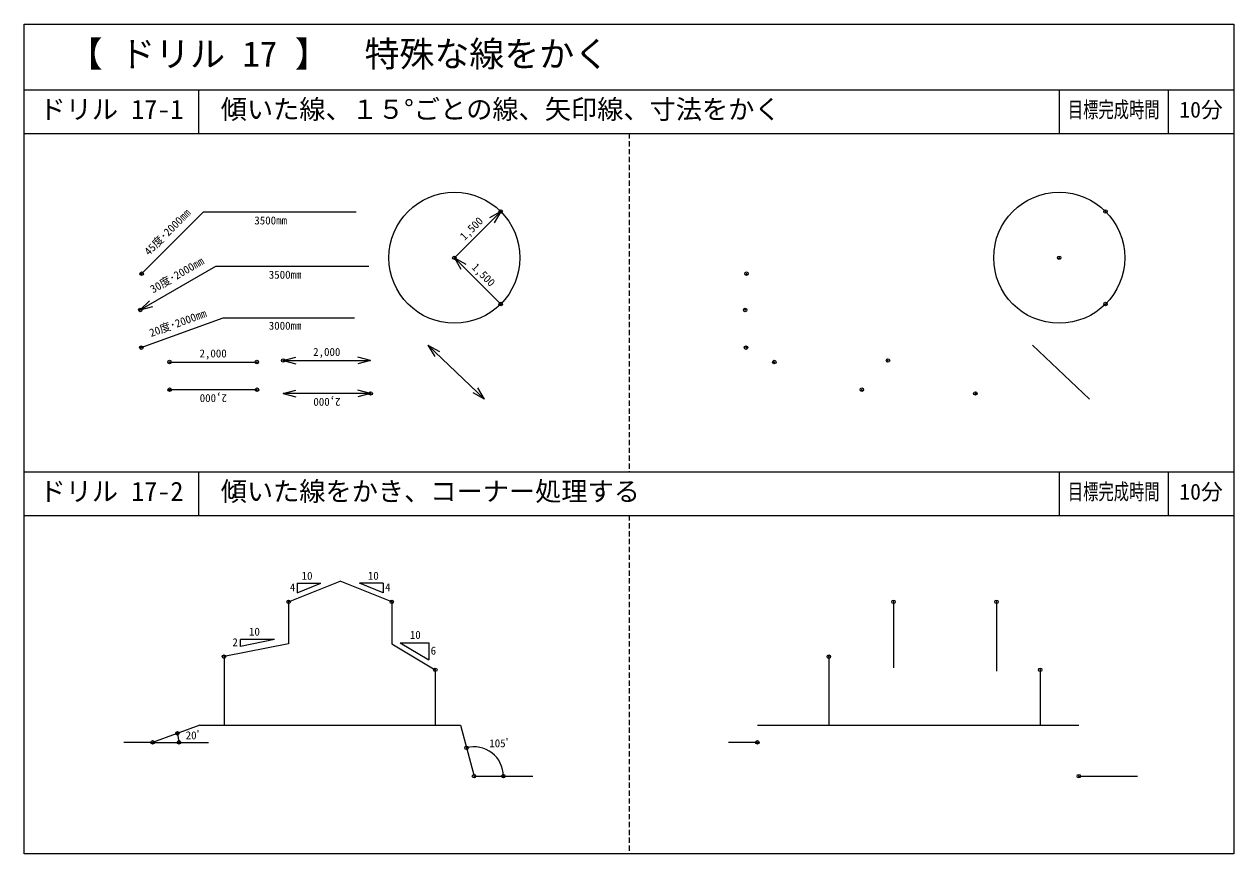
# Model space of a CAD drawing. Units: millimetres at full size, sheet at 1:100. Extents: x -13850 to 13850, y -9500 to 9500.
import ezdxf
from ezdxf.enums import TextEntityAlignment as Align

# ---------------------------------------------------------------- set-up
doc = ezdxf.new("R2010")
doc.units = ezdxf.units.MM
doc.header["$LTSCALE"] = 100
doc.header["$PDMODE"] = 32
doc.header["$PDSIZE"] = 80
doc.linetypes.add('DASHED1', pattern=[1.8, 1.2, -0.6])
for name, color, linetype in [('0-0', 7, 'Continuous'), ('D-0', 4, 'Continuous'), ('E-0', 4, 'Continuous'), ('F-0', 7, 'Continuous')]:
    doc.layers.add(name, color=color, linetype=linetype)
doc.styles.add('ＭＳ ゴシック', font='')
doc.styles.get('ＭＳ ゴシック').set_extended_font_data('MS Gothic')

msp = doc.modelspace()

# ---------------------------------------------------------------- linework, layer by layer
at = {"layer": '0-0', "color": 4}
msp.add_line((9243.4, 2147), (10544.5, 914.3), dxfattribs=at)
at = {"layer": '0-0'}
for p, q in [((6055.8, -3728.8), (6055.8, -5241)), ((8417.2, -3728.8), (8417.2, -5313.3)), ((4576.6, -4983.4), (4576.6, -6554.9)), ((9414.2, -5285.7), (9414.2, -6554.9)), ((2940.3, -6554.9), (10301.9, -6554.9)), ((2940.3, -6947.6), (2279.2, -6947.6)), ((10301.9, -7721.2), (11644.6, -7721.2))]:
    msp.add_line(p, q, dxfattribs=at)
at = {"layer": 'D-0'}
for p, q in [((-7597, -3521.4), (-7054.2, -3304.2)), ((-7597, -3304.2), (-7054.2, -3304.2)), ((-7597, -3304.2), (-7597, -3521.4)), ((-5630, -3521.4), (-6172.8, -3304.2)), ((-5630, -3304.2), (-6172.8, -3304.2)), ((-5630, -3304.2), (-5630, -3521.4)), ((-8895.4, -4749.5), (-8895.4, -4594.8)), ((-8121.7, -4594.8), (-8895.4, -4594.8)), ((-8121.7, -4594.8), (-8895.4, -4749.5)), ((-5238, -4668.5), (-4585.3, -5060.1)), ((-5238, -4668.5), (-4585.3, -4668.5)), ((-4585.3, -4668.5), (-4585.3, -5060.1))]:
    msp.add_line(p, q, dxfattribs=at)
at = {"layer": 'D-0', "color": 7}
msp.add_line((-10909.7, -6947.6), (-9629, -6947.6), dxfattribs=at)
at = {"layer": 'D-0'}
for centre, radius, end in [((-10909.7, -6947.6), 605.2, 20), ((-3548.1, -7721.2), 670.6, 105)]:
    msp.add_arc(centre, radius, 0, end, dxfattribs=at)
at = {"layer": 'D-0', "color": 3}
for p in [(-2938.2, 5211.5), (10911.8, 5211.5), (-3998.9, 4150.8), (9851.1, 4150.8), (-2938.2, 3090.1), (10911.8, 3090.1)]:
    msp.add_point(p, dxfattribs=at)
at = {"layer": 'D-0', "color": 1}
for p in [(-11160.1, 3786.3), (2689.9, 3786.3), (-11190.4, 2955.1), (2659.6, 2955.1), (-11169.2, 2091.8), (2680.8, 2091.8), (-10522.6, 1762.8), (-7920.3, 1797), (3327.4, 1762.8), (5929.7, 1797), (-8519.5, 1129.3), (5330.5, 1129.3), (-5917.2, 1043.7), (7932.8, 1043.7)]:
    msp.add_point(p, dxfattribs=at)
at = {"layer": 'D-0', "color": 7}
for p in [(-10341, -6740.6), (-10304.5, -6947.6), (-3721.6, -7073.4), (-2877.4, -7721.2)]:
    msp.add_point(p, dxfattribs=at)
at = {"layer": 'E-0'}
for p, q in [((-11160.1, 3786.3), (-9745.9, 5200.5)), ((-9745.9, 5200.5), (-6245.9, 5200.5)), ((-3998.9, 4150.8), (-2938.2, 5211.5)), ((-2938.2, 5211.5), (-3198, 5061.5)), ((-2938.2, 5211.5), (-3088.2, 4951.7)), ((-11190.4, 2955.1), (-9458.4, 3955.1)), ((-9458.4, 3955.1), (-5958.4, 3955.1)), ((-3998.9, 4150.8), (-2938.2, 3090.1)), ((-3998.9, 4150.8), (-3739.1, 4000.8)), ((-3998.9, 4150.8), (-3848.9, 3891)), ((-11190.4, 2955.1), (-10978.3, 3167.2)), ((-11190.4, 2955.1), (-10900.6, 3032.8)), ((-4606.6, 2147), (-3305.5, 914.3)), ((-4606.6, 2147), (-4342.9, 2004.1)), ((-4606.6, 2147), (-4449.7, 1891.4)), ((-10522.6, 1762.8), (-8522.6, 1762.8)), ((-7920.3, 1797), (-7630.5, 1874.7)), ((-7920.3, 1797), (-5920.3, 1797)), ((-7920.3, 1797), (-7630.5, 1719.4)), ((-5920.3, 1797), (-6210.1, 1874.7)), ((-5920.3, 1797), (-6210.1, 1719.4)), ((-8519.5, 1129.3), (-10519.5, 1129.3)), ((-7917.2, 1043.7), (-7627.4, 1121.4)), ((-5917.2, 1043.7), (-6207, 1121.4)), ((-3305.5, 914.3), (-3462.4, 1170)), ((-5917.2, 1043.7), (-7917.2, 1043.7)), ((-7917.2, 1043.7), (-7627.4, 966.1)), ((-5917.2, 1043.7), (-6207, 966.1)), ((-3305.5, 914.3), (-3569.2, 1057.3))]:
    msp.add_line(p, q, dxfattribs=at)
at = {"layer": 'E-0', "color": 7}
for p, q in [((-7794.2, -3728.8), (-6613.5, -3256.5)), ((-5432.8, -3728.8), (-6613.5, -3256.5)), ((-7794.2, -3728.8), (-7794.2, -4687.5)), ((-5432.8, -3728.8), (-5432.8, -4687.5))]:
    msp.add_line(p, q, dxfattribs=at)
at = {"layer": 'E-0'}
msp.add_lwpolyline([(-11169.2, 2091.8), (-9289.8, 2775.8), (-6289.8, 2775.8)], dxfattribs=at)
at = {"layer": 'E-0', "color": 7}
for points in [[(-7794.2, -4687.5), (-9273.4, -4983.4), (-9273.4, -6554.9)], [(-5432.8, -4687.5), (-4435.8, -5285.7), (-4435.8, -6554.9)], [(-9830.7, -6554.9), (-10909.7, -6947.6), (-11570.8, -6947.6)], [(-9830.7, -6554.9), (-3860.6, -6554.9), (-3548.1, -7721.2), (-2205.4, -7721.2)]]:
    msp.add_lwpolyline(points, dxfattribs=at)
for centre in [(-3998.9, 4150.8), (9851.1, 4150.8)]:
    msp.add_circle(centre, 1500, dxfattribs=at)
for p in [(-11160.1, 3786.3), (-10522.6, 1762.8), (-8522.6, 1762.8), (-10519.5, 1129.3), (-8519.5, 1129.3)]:
    msp.add_point(p, dxfattribs=at)
at = {"layer": 'E-0', "color": 3}
for p in [(-7794.2, -3728.8), (-5432.8, -3728.8), (6055.8, -3728.8), (8417.2, -3728.8), (-9273.4, -4983.4), (4576.6, -4983.4), (-4435.8, -5285.7), (9414.2, -5285.7), (-10909.7, -6947.6), (2940.3, -6947.6), (-3548.1, -7721.2), (10301.9, -7721.2)]:
    msp.add_point(p, dxfattribs=at)
at = {"layer": 'F-0', "color": 6}
for p, q in [((-13850, 9500), (13850, 9500)), ((-13850, -9500), (-13850, 9500)), ((-13850, 8000), (13850, 8000))]:
    msp.add_line(p, q, dxfattribs=at)
at = {"layer": 'F-0'}
for p, q in [((-9850, 7000), (-9850, 8000)), ((9850, 8000), (9850, 7000)), ((12350, 8000), (12350, 7000)), ((-13850, 7000), (13850, 7000)), ((-13850, -750), (13850, -750)), ((-9850, -1750), (-9850, -750)), ((9850, -750), (9850, -1750)), ((12350, -750), (12350, -1750)), ((-13850, -1750), (13850, -1750))]:
    msp.add_line(p, q, dxfattribs=at)
at = {"layer": 'F-0', "linetype": 'DASHED1'}
for p, q in [((0, 7000), (0, -750)), ((0, -1750), (0, -9500))]:
    msp.add_line(p, q, dxfattribs=at)
at = {"layer": 'F-0', "color": 6}
msp.add_lwpolyline([(13850, 9500), (13850, -9500), (-13850, -9500)], dxfattribs=at)

# ---------------------------------------------------------------- texts
at = {"layer": 'D-0', "style": 'ＭＳ ゴシック'}
for s, rotation, p in [('45度･2000㎜', 45, (-10952.1, 4151.1)), ('30度･2000㎜', 30, (-10872.2, 3284.9)), ('20度･2000㎜', 20, (-10925.5, 2282.6))]:
    msp.add_text(s, height=183.3, rotation=rotation, dxfattribs=at).set_placement(p, align=Align.BOTTOM_LEFT)
for s, p in [('3500㎜', (-8580, 4858.7)), ('3500㎜', (-8249, 3615.9)), ('3000㎜', (-8249, 2448.1)), ('10', (-7496.8, -3278.9)), ('10', (-5980.2, -3278.9)), ('4', (-7765.6, -3542.7)), ('4', (-5586.4, -3542.7)), ('10', (-8702.2, -4558.9)), ('10', (-5019.1, -4633)), ('2', (-9082.7, -4802.4)), ('6', (-4542.2, -4993.2)), ('20ﾟ', (-10151.6, -6933.2)), ('105ﾟ', (-3199.5, -7115.5))]:
    msp.add_text(s, height=183.3, dxfattribs=at).set_placement(p, align=Align.BOTTOM_LEFT)
at = {"layer": 'E-0', "style": 'ＭＳ ゴシック'}
for s, rotation, p in [('1,500', 45, (-3724.9, 4495.5)), ('1,500', 315, (-3654.1, 3876.8)), ('2,000', 180, (-9207, 1079.3)), ('2,000', 180, (-6604.7, 993.7))]:
    msp.add_text(s, height=183.3, rotation=rotation, dxfattribs=at).set_placement(p, align=Align.BOTTOM_LEFT)
for p in [(-9835.1, 1812.8), (-7232.8, 1847)]:
    msp.add_text('2,000', height=183.3, dxfattribs=at).set_placement(p, align=Align.BOTTOM_LEFT)
at = {"layer": 'F-0', "style": 'ＭＳ ゴシック'}
for s, height, p in [('【 ドリル 17 】\u3000特殊な線をかく', 586.5, (-12850, 8350)), ('ドリル 17-1', 439.9, (-13500, 7200)), ('傾いた線、１５°ごとの線、矢印線、寸法をかく', 439.9, (-9350, 7200)), ('10分', 366.6, (12600, 7250)), ('ドリル 17-2', 439.9, (-13500, -1550)), ('傾いた線をかき、コーナー処理する', 439.9, (-9350, -1550)), ('10分', 366.6, (12600, -1500))]:
    msp.add_text(s, height=height, dxfattribs=at).set_placement(p, align=Align.BOTTOM_LEFT)
at = {"layer": 'F-0', "style": 'ＭＳ ゴシック', "width": 0.7}
for p in [(10050, 7250), (10050, -1500)]:
    msp.add_text('目標完成時間', height=366.6, dxfattribs=at).set_placement(p, align=Align.BOTTOM_LEFT)

doc.saveas('drawing.dxf')
